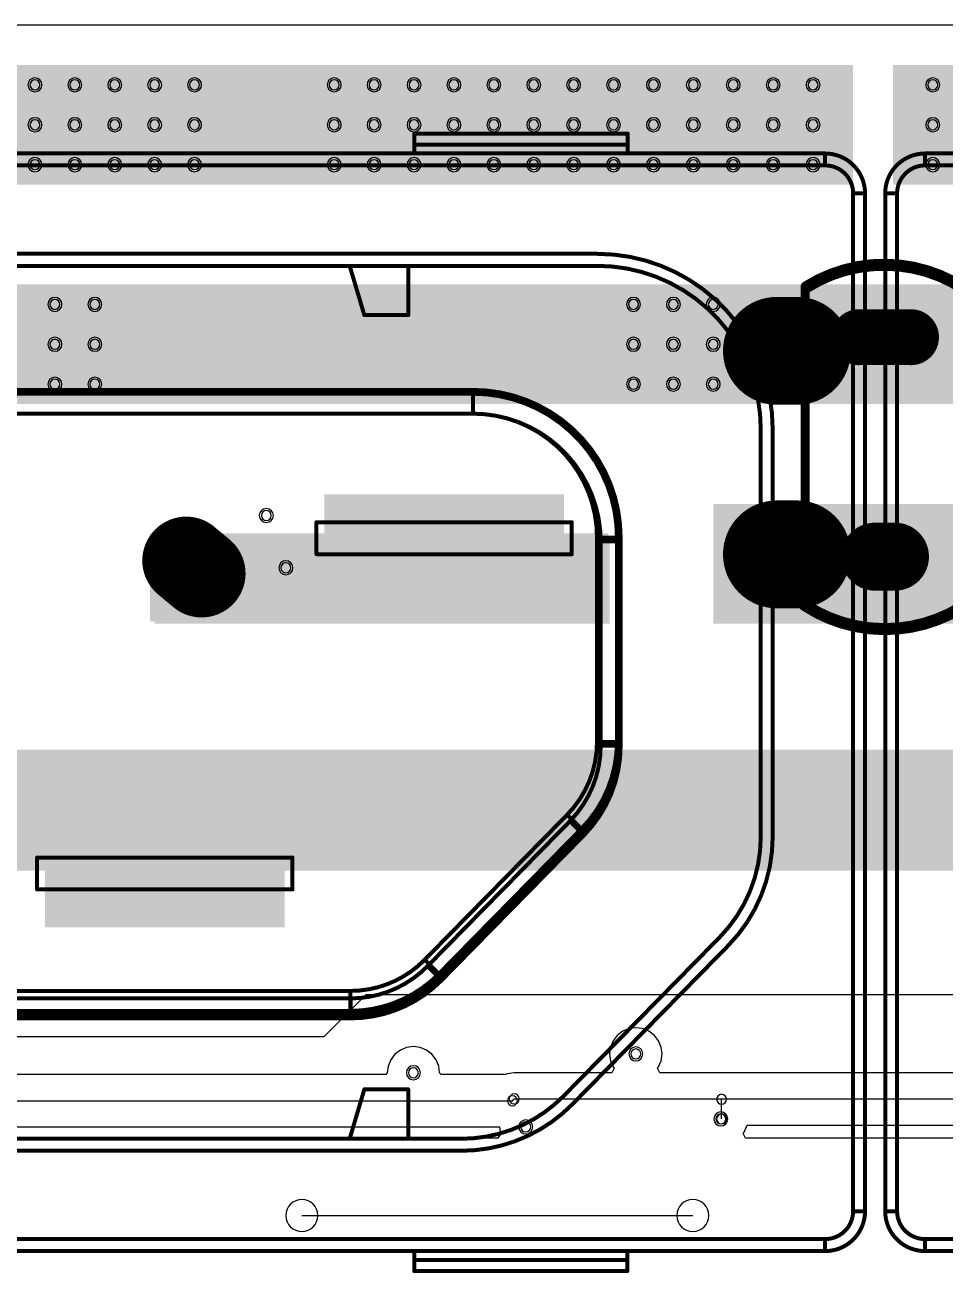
# Model space of a CAD drawing. Header units: inches. Extents: x 32166 to 34772, y 2386 to 4229.
# Drawn here: x 33525 to 33624.6, y 3870.4 to 4005.5 of the extents above; entities that cross this region are included whole.
import ezdxf

# ---------------------------------------------------------------- set-up
doc = ezdxf.new("R2010")
doc.units = ezdxf.units.IN
doc.header["$LTSCALE"] = 0.64311
doc.header["$MEASUREMENT"] = 0
for name, color, linetype in [('KEEPOUTLAYER', 6, 'CONTINUOUS'), ('MULTILAYER', 9, 'CONTINUOUS'), ('TOPLAYER', 1, 'CONTINUOUS'), ('TOPOVERLAY', 2, 'CONTINUOUS'), ('TOPSOLDER', 216, 'CONTINUOUS')]:
    doc.layers.add(name, color=color, linetype=linetype)

msp = doc.modelspace()

# ---------------------------------------------------------------- linework, layer by layer
at = {"layer": 'KEEPOUTLAYER'}
for p, q in [((32893.17, 4005.45), (34340.37, 4005.45)), ((33554.95, 3876.59), (33597.28, 3876.59))]:
    msp.add_line(p, q, dxfattribs=at)
for centre, start, end in [((33554.95, 3876.59), 0, 180), ((33597.28, 3876.59), 0, 180), ((33554.95, 3876.59), 180, 0), ((33597.28, 3876.59), 180, 0)]:
    msp.add_arc(centre, 1.73, start, end, dxfattribs=at)
at = {"layer": 'MULTILAYER'}
for points, const_width in [([(33606.38, 3970.18), (33608.54, 3970.18)], 10.8), ([(33620.89, 3971.66), (33615.27, 3971.66)], 5.18), ([(33606.38, 3948.15), (33608.54, 3948.15)], 10.8), ([(33544.09, 3946.09), (33542.43, 3947.47)], 8.64), ([(33619.16, 3947.9), (33617, 3947.9)], 6.48)]:
    msp.add_lwpolyline(points, dxfattribs=dict(at, const_width=const_width))
for points, const_width in [([(33609.08, 3970.18, 1), (33603.68, 3970.18, 1)], 5.4), ([(33611.24, 3970.18, 1), (33605.84, 3970.18, 1)], 5.4), ([(33615.27, 3972.95, 1), (33615.27, 3970.36, 1)], 2.59), ([(33620.89, 3972.95, 1), (33620.89, 3970.36, 1)], 2.59), ([(33609.08, 3948.15, 1), (33603.68, 3948.15, 1)], 5.4), ([(33611.24, 3948.15, 1), (33605.84, 3948.15, 1)], 5.4), ([(33543.82, 3949.13, 1), (33541.04, 3945.82, 1)], 4.32), ([(33545.48, 3947.74, 1), (33542.7, 3944.43, 1)], 4.32), ([(33617, 3949.52, 1), (33617, 3946.28, 1)], 3.24), ([(33619.16, 3949.52, 1), (33619.16, 3946.28, 1)], 3.24)]:
    msp.add_lwpolyline(points, format="xyb", close=True, dxfattribs=dict(at, const_width=const_width))
for centre, start, end in [((33526.05, 3998.97), 0, 180), ((33526.05, 3998.97), 180, 0), ((33530.37, 3998.97), 0, 180), ((33530.37, 3998.97), 180, 0), ((33534.69, 3998.97), 0, 180), ((33534.69, 3998.97), 180, 0), ((33539.01, 3998.97), 0, 180), ((33539.01, 3998.97), 180, 0), ((33543.33, 3998.97), 0, 180), ((33543.33, 3998.97), 180, 0), ((33558.45, 3998.97), 0, 180), ((33558.45, 3998.97), 180, 0), ((33562.77, 3998.97), 0, 180), ((33562.77, 3998.97), 180, 0), ((33567.09, 3998.97), 0, 180), ((33567.09, 3998.97), 180, 0), ((33571.41, 3998.97), 0, 180), ((33571.41, 3998.97), 180, 0), ((33575.73, 3998.97), 0, 180), ((33575.73, 3998.97), 180, 0), ((33580.05, 3998.97), 0, 180), ((33580.05, 3998.97), 180, 0), ((33584.37, 3998.97), 0, 180), ((33584.37, 3998.97), 180, 0), ((33588.69, 3998.97), 0, 180), ((33588.69, 3998.97), 180, 0), ((33593.01, 3998.97), 0, 180), ((33593.01, 3998.97), 180, 0), ((33597.33, 3998.97), 0, 180), ((33597.33, 3998.97), 180, 0), ((33601.65, 3998.97), 0, 180), ((33601.65, 3998.97), 180, 0), ((33605.97, 3998.97), 0, 180), ((33605.97, 3998.97), 180, 0), ((33610.29, 3998.97), 0, 180), ((33610.29, 3998.97), 180, 0), ((33623.25, 3998.97), 0, 180), ((33623.25, 3998.97), 180, 0), ((33526.05, 3994.65), 0, 180), ((33526.05, 3994.65), 180, 0), ((33530.37, 3994.65), 0, 180), ((33530.37, 3994.65), 180, 0), ((33534.69, 3994.65), 0, 180), ((33534.69, 3994.65), 180, 0), ((33539.01, 3994.65), 0, 180), ((33539.01, 3994.65), 180, 0), ((33543.33, 3994.65), 0, 180), ((33543.33, 3994.65), 180, 0), ((33558.45, 3994.65), 0, 180), ((33558.45, 3994.65), 180, 0), ((33562.77, 3994.65), 0, 180), ((33562.77, 3994.65), 180, 0), ((33567.09, 3994.65), 0, 180), ((33567.09, 3994.65), 180, 0), ((33571.41, 3994.65), 0, 180), ((33571.41, 3994.65), 180, 0), ((33575.73, 3994.65), 0, 180), ((33575.73, 3994.65), 180, 0), ((33580.05, 3994.65), 0, 180), ((33580.05, 3994.65), 180, 0), ((33584.37, 3994.65), 0, 180), ((33584.37, 3994.65), 180, 0), ((33588.69, 3994.65), 0, 180), ((33588.69, 3994.65), 180, 0), ((33593.01, 3994.65), 0, 180), ((33593.01, 3994.65), 180, 0), ((33597.33, 3994.65), 0, 180), ((33597.33, 3994.65), 180, 0), ((33601.65, 3994.65), 0, 180), ((33601.65, 3994.65), 180, 0), ((33605.97, 3994.65), 0, 180), ((33605.97, 3994.65), 180, 0), ((33610.29, 3994.65), 0, 180), ((33610.29, 3994.65), 180, 0), ((33623.25, 3994.65), 0, 180), ((33623.25, 3994.65), 180, 0), ((33526.05, 3990.33), 0, 180), ((33530.37, 3990.33), 0, 180), ((33534.69, 3990.33), 0, 180), ((33539.01, 3990.33), 0, 180), ((33543.33, 3990.33), 0, 180), ((33558.45, 3990.33), 0, 180), ((33562.77, 3990.33), 0, 180), ((33567.09, 3990.33), 0, 180), ((33571.41, 3990.33), 0, 180), ((33575.73, 3990.33), 0, 180), ((33580.05, 3990.33), 0, 180), ((33584.37, 3990.33), 0, 180), ((33588.69, 3990.33), 0, 180), ((33593.01, 3990.33), 0, 180), ((33597.33, 3990.33), 0, 180), ((33601.65, 3990.33), 0, 180), ((33605.97, 3990.33), 0, 180), ((33610.29, 3990.33), 0, 180), ((33623.25, 3990.33), 0, 180), ((33526.05, 3990.33), 180, 0), ((33530.37, 3990.33), 180, 0), ((33534.69, 3990.33), 180, 0), ((33539.01, 3990.33), 180, 0), ((33543.33, 3990.33), 180, 0), ((33558.45, 3990.33), 180, 0), ((33562.77, 3990.33), 180, 0), ((33567.09, 3990.33), 180, 0), ((33571.41, 3990.33), 180, 0), ((33575.73, 3990.33), 180, 0), ((33580.05, 3990.33), 180, 0), ((33584.37, 3990.33), 180, 0), ((33588.69, 3990.33), 180, 0), ((33593.01, 3990.33), 180, 0), ((33597.33, 3990.33), 180, 0), ((33601.65, 3990.33), 180, 0), ((33605.97, 3990.33), 180, 0), ((33610.29, 3990.33), 180, 0), ((33623.25, 3990.33), 180, 0), ((33528.21, 3975.21), 0, 180), ((33532.53, 3975.21), 0, 180), ((33590.85, 3975.21), 0, 180), ((33595.17, 3975.21), 0, 180), ((33599.49, 3975.21), 0, 180), ((33528.21, 3975.21), 180, 0), ((33532.53, 3975.21), 180, 0), ((33590.85, 3975.21), 180, 0), ((33595.17, 3975.21), 180, 0), ((33599.49, 3975.21), 180, 0), ((33528.21, 3970.89), 0, 180), ((33528.21, 3970.89), 180, 0), ((33532.53, 3970.89), 0, 180), ((33532.53, 3970.89), 180, 0), ((33590.85, 3970.89), 0, 180), ((33590.85, 3970.89), 180, 0), ((33595.17, 3970.89), 0, 180), ((33595.17, 3970.89), 180, 0), ((33599.49, 3970.89), 0, 180), ((33599.49, 3970.89), 180, 0), ((33528.21, 3966.57), 0, 180), ((33528.21, 3966.57), 180, 0), ((33532.53, 3966.57), 0, 180), ((33532.53, 3966.57), 180, 0), ((33590.85, 3966.57), 0, 180), ((33590.85, 3966.57), 180, 0), ((33595.17, 3966.57), 0, 180), ((33595.17, 3966.57), 180, 0), ((33599.49, 3966.57), 0, 180), ((33599.49, 3966.57), 180, 0), ((33551.1, 3952.36), 0, 180), ((33551.1, 3952.36), 180, 0), ((33553.22, 3946.7), 0, 180), ((33553.22, 3946.7), 180, 0), ((33591.1, 3894.08), 0, 180), ((33591.1, 3894.08), 180, 0), ((33567.02, 3892.04), 0, 180), ((33567.02, 3892.04), 180, 0), ((33579.19, 3886.18), 0, 180), ((33600.31, 3887.04), 0, 180), ((33600.31, 3887.04), 180, 0), ((33579.19, 3886.18), 180, 0)]:
    msp.add_arc(centre, 0.54, start, end, dxfattribs=at)
for points in [[(33582.88, 3954.22), (33557.82, 3954.22), (33582.88, 3945.58), (33557.82, 3945.58)], [(33527.58, 3908.21), (33552.64, 3908.21), (33527.58, 3919.01), (33552.64, 3919.01)]]:
    msp.add_solid(points, dxfattribs=at)
at = {"layer": 'TOPLAYER'}
for p, q in [((33557.37, 3895.98), (33561.9, 3900.52)), ((33561.9, 3900.52), (33669.3, 3900.52)), ((33521.21, 3895.98), (33557.37, 3895.98)), ((33589.1, 3896.08), (33588.65, 3895.5)), ((33589.69, 3896.53), (33589.1, 3896.08)), ((33590.37, 3896.82), (33589.69, 3896.53)), ((33591.1, 3896.91), (33590.37, 3896.82)), ((33591.84, 3896.82), (33591.1, 3896.91)), ((33592.52, 3896.53), (33591.84, 3896.82)), ((33593.11, 3896.08), (33592.52, 3896.53)), ((33593.56, 3895.5), (33593.11, 3896.08)), ((33566.29, 3894.77), (33565.61, 3894.49)), ((33567.02, 3894.87), (33566.29, 3894.77)), ((33567.76, 3894.77), (33567.02, 3894.87)), ((33568.44, 3894.49), (33567.76, 3894.77)), ((33588.37, 3894.82), (33588.27, 3894.08)), ((33588.65, 3895.5), (33588.37, 3894.82)), ((33593.84, 3894.82), (33593.56, 3895.5)), ((33593.94, 3894.08), (33593.84, 3894.82)), ((33564.57, 3893.45), (33564.29, 3892.77)), ((33565.02, 3894.04), (33564.57, 3893.45)), ((33565.61, 3894.49), (33565.02, 3894.04)), ((33569.02, 3894.04), (33568.44, 3894.49)), ((33569.48, 3893.45), (33569.02, 3894.04)), ((33569.76, 3892.77), (33569.48, 3893.45)), ((33588.27, 3894.08), (33588.37, 3893.35)), ((33588.37, 3893.35), (33588.65, 3892.67)), ((33593.56, 3892.67), (33593.84, 3893.35)), ((33593.84, 3893.35), (33593.94, 3894.08)), ((33564.02, 3891.85), (33436.56, 3891.85)), ((33564.19, 3892.04), (33564.02, 3891.85)), ((33564.29, 3892.77), (33564.19, 3892.04)), ((33569.85, 3892.04), (33569.76, 3892.77)), ((33570.02, 3891.85), (33569.85, 3892.04)), ((33576.97, 3891.85), (33570.02, 3891.85)), ((33577.01, 3891.86), (33576.97, 3891.85)), ((33577.21, 3891.94), (33577.01, 3891.86)), ((33577.94, 3892.04), (33577.21, 3891.94)), ((33588.51, 3892.04), (33577.94, 3892.04)), ((33588.75, 3892.53), (33588.51, 3892.04)), ((33588.65, 3892.67), (33588.75, 3892.53)), ((33593.46, 3892.53), (33593.56, 3892.67)), ((33593.7, 3892.04), (33593.46, 3892.53)), ((33714.57, 3892.04), (33593.7, 3892.04)), ((33577.74, 3889.01), (33577.94, 3889.21)), ((33577.94, 3889.21), (33715.75, 3889.21)), ((33600.39, 3887.04), (33600.39, 3889.17)), ((33435.39, 3889.01), (33577.74, 3889.01)), ((33437.79, 3886.18), (33576.36, 3886.18)), ((33576.47, 3885.42), (33576.16, 3884.97)), ((33576.36, 3886.18), (33576.46, 3885.45)), ((33576.46, 3885.45), (33576.47, 3885.42)), ((33602.72, 3885.46), (33602.85, 3885.62)), ((33602.96, 3884.97), (33602.72, 3885.46)), ((33602.85, 3885.62), (33603.13, 3886.31)), ((33603.13, 3886.31), (33603.14, 3886.38)), ((33603.14, 3886.38), (33715.75, 3886.38)), ((33576.16, 3884.97), (33445.87, 3884.97)), ((33743.98, 3884.97), (33602.96, 3884.97))]:
    msp.add_line(p, q, dxfattribs=at)
for points, const_width in [([(33606.38, 3970.18), (33608.54, 3970.18)], 10.8), ([(33620.89, 3971.66), (33615.27, 3971.66)], 5.18), ([(33606.38, 3948.15), (33608.54, 3948.15)], 10.8), ([(33544.09, 3946.09), (33542.43, 3947.47)], 8.64), ([(33619.16, 3947.9), (33617, 3947.9)], 6.48)]:
    msp.add_lwpolyline(points, dxfattribs=dict(at, const_width=const_width))
for points, const_width in [([(33609.08, 3970.18, 1), (33603.68, 3970.18, 1)], 5.4), ([(33611.24, 3970.18, 1), (33605.84, 3970.18, 1)], 5.4), ([(33615.27, 3972.95, 1), (33615.27, 3970.36, 1)], 2.59), ([(33620.89, 3972.95, 1), (33620.89, 3970.36, 1)], 2.59), ([(33609.08, 3948.15, 1), (33603.68, 3948.15, 1)], 5.4), ([(33611.24, 3948.15, 1), (33605.84, 3948.15, 1)], 5.4), ([(33543.82, 3949.13, 1), (33541.04, 3945.82, 1)], 4.32), ([(33545.48, 3947.74, 1), (33542.7, 3944.43, 1)], 4.32), ([(33617, 3949.52, 1), (33617, 3946.28, 1)], 3.24), ([(33619.16, 3949.52, 1), (33619.16, 3946.28, 1)], 3.24)]:
    msp.add_lwpolyline(points, format="xyb", close=True, dxfattribs=dict(at, const_width=const_width))
for centre, start, end in [((33526.05, 3998.97), 0, 180), ((33526.05, 3998.97), 180, 0), ((33530.37, 3998.97), 0, 180), ((33530.37, 3998.97), 180, 0), ((33534.69, 3998.97), 0, 180), ((33534.69, 3998.97), 180, 0), ((33539.01, 3998.97), 0, 180), ((33539.01, 3998.97), 180, 0), ((33543.33, 3998.97), 0, 180), ((33543.33, 3998.97), 180, 0), ((33558.45, 3998.97), 0, 180), ((33558.45, 3998.97), 180, 0), ((33562.77, 3998.97), 0, 180), ((33562.77, 3998.97), 180, 0), ((33567.09, 3998.97), 0, 180), ((33567.09, 3998.97), 180, 0), ((33571.41, 3998.97), 0, 180), ((33571.41, 3998.97), 180, 0), ((33575.73, 3998.97), 0, 180), ((33575.73, 3998.97), 180, 0), ((33580.05, 3998.97), 0, 180), ((33580.05, 3998.97), 180, 0), ((33584.37, 3998.97), 0, 180), ((33584.37, 3998.97), 180, 0), ((33588.69, 3998.97), 0, 180), ((33588.69, 3998.97), 180, 0), ((33593.01, 3998.97), 0, 180), ((33593.01, 3998.97), 180, 0), ((33597.33, 3998.97), 0, 180), ((33597.33, 3998.97), 180, 0), ((33601.65, 3998.97), 0, 180), ((33601.65, 3998.97), 180, 0), ((33605.97, 3998.97), 0, 180), ((33605.97, 3998.97), 180, 0), ((33610.29, 3998.97), 0, 180), ((33610.29, 3998.97), 180, 0), ((33623.25, 3998.97), 0, 180), ((33623.25, 3998.97), 180, 0), ((33526.05, 3994.65), 0, 180), ((33526.05, 3994.65), 180, 0), ((33530.37, 3994.65), 0, 180), ((33530.37, 3994.65), 180, 0), ((33534.69, 3994.65), 0, 180), ((33534.69, 3994.65), 180, 0), ((33539.01, 3994.65), 0, 180), ((33539.01, 3994.65), 180, 0), ((33543.33, 3994.65), 0, 180), ((33543.33, 3994.65), 180, 0), ((33558.45, 3994.65), 0, 180), ((33558.45, 3994.65), 180, 0), ((33562.77, 3994.65), 0, 180), ((33562.77, 3994.65), 180, 0), ((33567.09, 3994.65), 0, 180), ((33567.09, 3994.65), 180, 0), ((33571.41, 3994.65), 0, 180), ((33571.41, 3994.65), 180, 0), ((33575.73, 3994.65), 0, 180), ((33575.73, 3994.65), 180, 0), ((33580.05, 3994.65), 0, 180), ((33580.05, 3994.65), 180, 0), ((33584.37, 3994.65), 0, 180), ((33584.37, 3994.65), 180, 0), ((33588.69, 3994.65), 0, 180), ((33588.69, 3994.65), 180, 0), ((33593.01, 3994.65), 0, 180), ((33593.01, 3994.65), 180, 0), ((33597.33, 3994.65), 0, 180), ((33597.33, 3994.65), 180, 0), ((33601.65, 3994.65), 0, 180), ((33601.65, 3994.65), 180, 0), ((33605.97, 3994.65), 0, 180), ((33605.97, 3994.65), 180, 0), ((33610.29, 3994.65), 0, 180), ((33610.29, 3994.65), 180, 0), ((33623.25, 3994.65), 0, 180), ((33623.25, 3994.65), 180, 0), ((33526.05, 3990.33), 0, 180), ((33530.37, 3990.33), 0, 180), ((33534.69, 3990.33), 0, 180), ((33539.01, 3990.33), 0, 180), ((33543.33, 3990.33), 0, 180), ((33558.45, 3990.33), 0, 180), ((33562.77, 3990.33), 0, 180), ((33567.09, 3990.33), 0, 180), ((33571.41, 3990.33), 0, 180), ((33575.73, 3990.33), 0, 180), ((33580.05, 3990.33), 0, 180), ((33584.37, 3990.33), 0, 180), ((33588.69, 3990.33), 0, 180), ((33593.01, 3990.33), 0, 180), ((33597.33, 3990.33), 0, 180), ((33601.65, 3990.33), 0, 180), ((33605.97, 3990.33), 0, 180), ((33610.29, 3990.33), 0, 180), ((33623.25, 3990.33), 0, 180), ((33526.05, 3990.33), 180, 0), ((33530.37, 3990.33), 180, 0), ((33534.69, 3990.33), 180, 0), ((33539.01, 3990.33), 180, 0), ((33543.33, 3990.33), 180, 0), ((33558.45, 3990.33), 180, 0), ((33562.77, 3990.33), 180, 0), ((33567.09, 3990.33), 180, 0), ((33571.41, 3990.33), 180, 0), ((33575.73, 3990.33), 180, 0), ((33580.05, 3990.33), 180, 0), ((33584.37, 3990.33), 180, 0), ((33588.69, 3990.33), 180, 0), ((33593.01, 3990.33), 180, 0), ((33597.33, 3990.33), 180, 0), ((33601.65, 3990.33), 180, 0), ((33605.97, 3990.33), 180, 0), ((33610.29, 3990.33), 180, 0), ((33623.25, 3990.33), 180, 0), ((33528.21, 3975.21), 0, 180), ((33532.53, 3975.21), 0, 180), ((33590.85, 3975.21), 0, 180), ((33595.17, 3975.21), 0, 180), ((33599.49, 3975.21), 0, 180), ((33528.21, 3975.21), 180, 0), ((33532.53, 3975.21), 180, 0), ((33590.85, 3975.21), 180, 0), ((33595.17, 3975.21), 180, 0), ((33599.49, 3975.21), 180, 0), ((33528.21, 3970.89), 0, 180), ((33528.21, 3970.89), 180, 0), ((33532.53, 3970.89), 0, 180), ((33532.53, 3970.89), 180, 0), ((33590.85, 3970.89), 0, 180), ((33590.85, 3970.89), 180, 0), ((33595.17, 3970.89), 0, 180), ((33595.17, 3970.89), 180, 0), ((33599.49, 3970.89), 0, 180), ((33599.49, 3970.89), 180, 0), ((33528.21, 3966.57), 0, 180), ((33528.21, 3966.57), 180, 0), ((33532.53, 3966.57), 0, 180), ((33532.53, 3966.57), 180, 0), ((33590.85, 3966.57), 0, 180), ((33590.85, 3966.57), 180, 0), ((33595.17, 3966.57), 0, 180), ((33595.17, 3966.57), 180, 0), ((33599.49, 3966.57), 0, 180), ((33599.49, 3966.57), 180, 0), ((33551.1, 3952.36), 0, 180), ((33551.1, 3952.36), 180, 0), ((33553.22, 3946.7), 0, 180), ((33553.22, 3946.7), 180, 0), ((33591.1, 3894.08), 0, 180), ((33591.1, 3894.08), 180, 0), ((33567.02, 3892.04), 0, 180), ((33567.02, 3892.04), 180, 0), ((33577.74, 3889.01), 0, 180), ((33577.74, 3889.01), 0, 180), ((33577.94, 3889.21), 0, 180), ((33577.94, 3889.21), 0, 180), ((33577.94, 3889.21), 180, 0), ((33577.94, 3889.21), 180, 0), ((33600.39, 3889.17), 0, 180), ((33600.39, 3889.17), 180, 0), ((33577.74, 3889.01), 180, 0), ((33577.74, 3889.01), 180, 0), ((33579.19, 3886.18), 0, 180), ((33600.31, 3887.04), 0, 180), ((33600.31, 3887.04), 180, 0), ((33600.39, 3887.04), 0, 180), ((33600.39, 3887.04), 180, 0), ((33579.19, 3886.18), 180, 0)]:
    msp.add_arc(centre, 0.54, start, end, dxfattribs=at)
for points in [[(33141.57, 3988.17), (33614.61, 3988.17), (33141.57, 4001.13), (33614.61, 4001.13)], [(33618.93, 3988.17), (34058.1, 3988.17), (33618.93, 4001.13), (34058.1, 4001.13)], [(33519.57, 3964.41), (34104.93, 3964.41), (33519.57, 3977.37), (34104.93, 3977.37)], [(33582.88, 3954.22), (33557.82, 3954.22), (33582.88, 3945.58), (33557.82, 3945.58)], [(33599.49, 3940.65), (33677.25, 3940.65), (33599.49, 3953.61), (33677.25, 3953.61)], [(33538.49, 3940.91), (33588.13, 3940.91), (33538.49, 3950.41), (33588.13, 3950.41)], [(33374.42, 3913.91), (33706.84, 3913.91), (33374.42, 3927), (33706.84, 3927)], [(33527.58, 3908.21), (33552.64, 3908.21), (33527.58, 3919.01), (33552.64, 3919.01)]]:
    msp.add_solid(points, dxfattribs=at)
at = {"layer": 'TOPOVERLAY'}
for points, const_width in [([(33567.11, 3991.54), (33567.11, 3993.7)], 0.432), ([(33567.11, 3993.7), (33590.22, 3993.7)], 0.432), ([(33590.22, 3991.54), (33590.22, 3993.7)], 0.432), ([(33567.11, 3992.49), (33590.22, 3992.49)], 0.432), ([(33468.61, 3991.54), (33611.6, 3991.54)], 0.432), ([(33468.61, 3990.25), (33611.6, 3990.25)], 0.432), ([(33611.6, 3990.25), (33611.6, 3991.54)], 0.432), ([(33622.42, 3990.25), (33622.42, 3991.54)], 0.432), ([(33622.42, 3991.54), (33765.41, 3991.54)], 0.432), ([(33622.42, 3990.25), (33765.41, 3990.25)], 0.432), ([(33614.63, 3877.06), (33614.63, 3987.22)], 0.432), ([(33614.63, 3987.22), (33615.92, 3987.22)], 0.432), ([(33615.92, 3877.06), (33615.92, 3987.22)], 0.432), ([(33618.1, 3877.06), (33618.1, 3987.22)], 0.432), ([(33618.1, 3987.22), (33619.39, 3987.22)], 0.432), ([(33619.39, 3877.06), (33619.39, 3987.22)], 0.432), ([(33493.28, 3980.68), (33586.94, 3980.68)], 0.432), ([(33493.28, 3979.38), (33586.94, 3979.38)], 0.432), ([(33560.14, 3979.32), (33561.71, 3974.05)], 0.432), ([(33566.46, 3974.05), (33566.46, 3979.32)], 0.432), ([(33609.44, 3942.65), (33609.44, 3977.1)], 0.994), ([(33561.71, 3974.05), (33566.46, 3974.05)], 0.432), ([(33506.74, 3965.95), (33573.48, 3965.95)], 0.432), ([(33573.48, 3963.38), (33573.48, 3965.95)], 0.432), ([(33506.74, 3965.54), (33573.48, 3965.54)], 0.432), ([(33506.74, 3965.54), (33573.48, 3965.54)], 0.432), ([(33573.48, 3963.38), (33573.48, 3965.54)], 0.432), ([(33506.74, 3963.38), (33573.48, 3963.38)], 0.432), ([(33506.74, 3963.38), (33573.48, 3963.38)], 0.432), ([(33604.63, 3917.59), (33604.63, 3961.69)], 0.432), ([(33605.92, 3917.59), (33605.92, 3961.69)], 0.432), ([(33556.52, 3948.17), (33556.52, 3951.63)], 0.432), ([(33556.52, 3951.63), (33584.17, 3951.63)], 0.432), ([(33584.17, 3948.17), (33584.17, 3951.63)], 0.432), ([(33586.9, 3927.86), (33586.9, 3949.96)], 0.432), ([(33586.9, 3949.96), (33589.46, 3949.96)], 0.432), ([(33589.06, 3927.86), (33589.06, 3949.96)], 0.432), ([(33589.46, 3927.86), (33589.46, 3949.96)], 0.432), ([(33587.3, 3927.44), (33587.3, 3949.55)], 0.432), ([(33587.3, 3949.55), (33589.46, 3949.55)], 0.432), ([(33589.46, 3927.44), (33589.46, 3949.55)], 0.432), ([(33556.52, 3948.17), (33584.17, 3948.17)], 0.432), ([(33586.9, 3927.86), (33589.46, 3927.86)], 0.432), ([(33587.3, 3927.44), (33589.46, 3927.44)], 0.432), ([(33568.24, 3904.27), (33583.67, 3919.97)], 0.432), ([(33568.55, 3903.58), (33583.96, 3919.26)], 0.432), ([(33583.67, 3919.97), (33585.5, 3918.17)], 0.432), ([(33583.96, 3919.26), (33585.5, 3917.75)], 0.432), ([(33569.78, 3902.76), (33585.21, 3918.46)], 0.432), ([(33570.07, 3902.47), (33585.5, 3918.17)], 0.432), ([(33570.09, 3902.06), (33585.5, 3917.75)], 0.432), ([(33526.28, 3911.88), (33526.28, 3915.34)], 0.432), ([(33526.28, 3915.34), (33553.93, 3915.34)], 0.432), ([(33553.93, 3911.88), (33553.93, 3915.34)], 0.432), ([(33526.28, 3911.88), (33553.93, 3911.88)], 0.432), ([(33583.31, 3889.55), (33600.17, 3906.7)], 0.432), ([(33584.24, 3888.64), (33601.1, 3905.8)], 0.432), ([(33568.24, 3904.27), (33570.07, 3902.47)], 0.432), ([(33568.55, 3903.58), (33570.09, 3902.06)], 0.432), ([(33519.99, 3900.09), (33560.23, 3900.09)], 0.432), ([(33520, 3900.9), (33560.21, 3900.9)], 0.432), ([(33560.21, 3898.34), (33560.21, 3900.9)], 0.432), ([(33560.23, 3897.93), (33560.23, 3900.09)], 0.432), ([(33520, 3898.74), (33560.21, 3898.74)], 0.432), ([(33519.99, 3897.93), (33560.23, 3897.93)], 0.432), ([(33520, 3898.34), (33560.21, 3898.34)], 0.432), ([(33560.14, 3884.96), (33561.71, 3890.24)], 0.432), ([(33561.71, 3890.24), (33566.46, 3890.24)], 0.432), ([(33566.46, 3884.96), (33566.46, 3890.24)], 0.432), ([(33507.98, 3884.9), (33572.23, 3884.9)], 0.432), ([(33507.98, 3883.6), (33572.23, 3883.6)], 0.432), ([(33614.63, 3877.06), (33615.92, 3877.06)], 0.432), ([(33618.1, 3877.06), (33619.39, 3877.06)], 0.432), ([(33468.61, 3874.04), (33611.6, 3874.04)], 0.432), ([(33468.61, 3872.74), (33611.6, 3872.74)], 0.432), ([(33567.11, 3870.58), (33567.11, 3872.74)], 0.432), ([(33590.19, 3871.79), (33590.19, 3872.74)], 0.432), ([(33611.6, 3872.74), (33611.6, 3874.04)], 0.432), ([(33622.42, 3874.04), (33765.41, 3874.04)], 0.432), ([(33622.42, 3872.74), (33622.42, 3874.04)], 0.432), ([(33622.42, 3872.74), (33765.41, 3872.74)], 0.432), ([(33567.11, 3871.79), (33590.19, 3871.79)], 0.432), ([(33590.19, 3870.58), (33590.19, 3871.79)], 0.432), ([(33567.11, 3870.58), (33590.19, 3870.58)], 0.432)]:
    msp.add_lwpolyline(points, dxfattribs=dict(at, const_width=const_width))
for points, const_width in [([(33567, 3993.7, 1), (33567.22, 3993.7, 1)], 0.216), ([(33567, 3993.7, 1), (33567.22, 3993.7, 1)], 0.216), ([(33590.11, 3993.7, 1), (33590.33, 3993.7, 1)], 0.216), ([(33590.11, 3993.7, 1), (33590.33, 3993.7, 1)], 0.216), ([(33567, 3992.49, 1), (33567.22, 3992.49, 1)], 0.216), ([(33590.11, 3992.49, 1), (33590.33, 3992.49, 1)], 0.216), ([(33567, 3991.54, 1), (33567.22, 3991.54, 1)], 0.216), ([(33590.11, 3991.54, 1), (33590.33, 3991.54, 1)], 0.216), ([(33611.5, 3991.54, 1), (33611.71, 3991.54, 1)], 0.216), ([(33611.5, 3991.54, 1), (33611.71, 3991.54, 1)], 0.216), ([(33611.5, 3991.54, 1), (33611.71, 3991.54, 1)], 0.216), ([(33611.5, 3990.25, 1), (33611.71, 3990.25, 1)], 0.216), ([(33611.5, 3990.25, 1), (33611.71, 3990.25, 1)], 0.216), ([(33611.5, 3990.25, 1), (33611.71, 3990.25, 1)], 0.216), ([(33622.31, 3991.54, 1), (33622.53, 3991.54, 1)], 0.216), ([(33622.31, 3991.54, 1), (33622.53, 3991.54, 1)], 0.216), ([(33622.31, 3991.54, 1), (33622.53, 3991.54, 1)], 0.216), ([(33622.31, 3990.25, 1), (33622.53, 3990.25, 1)], 0.216), ([(33622.31, 3990.25, 1), (33622.53, 3990.25, 1)], 0.216), ([(33622.31, 3990.25, 1), (33622.53, 3990.25, 1)], 0.216), ([(33614.52, 3987.22, 1), (33614.74, 3987.22, 1)], 0.216), ([(33614.52, 3987.22, 1), (33614.74, 3987.22, 1)], 0.216), ([(33614.52, 3987.22, 1), (33614.74, 3987.22, 1)], 0.216), ([(33615.82, 3987.22, 1), (33616.03, 3987.22, 1)], 0.216), ([(33615.82, 3987.22, 1), (33616.03, 3987.22, 1)], 0.216), ([(33615.82, 3987.22, 1), (33616.03, 3987.22, 1)], 0.216), ([(33617.99, 3987.22, 1), (33618.21, 3987.22, 1)], 0.216), ([(33617.99, 3987.22, 1), (33618.21, 3987.22, 1)], 0.216), ([(33617.99, 3987.22, 1), (33618.21, 3987.22, 1)], 0.216), ([(33619.29, 3987.22, 1), (33619.5, 3987.22, 1)], 0.216), ([(33619.29, 3987.22, 1), (33619.5, 3987.22, 1)], 0.216), ([(33619.29, 3987.22, 1), (33619.5, 3987.22, 1)], 0.216), ([(33586.83, 3980.68, 1), (33587.04, 3980.68, 1)], 0.216), ([(33586.83, 3980.68, 1), (33587.04, 3980.68, 1)], 0.216), ([(33560.04, 3979.32, 1), (33560.25, 3979.32, 1)], 0.216), ([(33566.35, 3979.32, 1), (33566.57, 3979.32, 1)], 0.216), ([(33586.83, 3979.38, 1), (33587.04, 3979.38, 1)], 0.216), ([(33586.83, 3979.38, 1), (33587.04, 3979.38, 1)], 0.216), ([(33609.44, 3977.35, 1), (33609.44, 3976.85, 1)], 0.497), ([(33609.6, 3977.42, 1), (33609.6, 3976.77, 1)], 0.648), ([(33561.6, 3974.05, 1), (33561.82, 3974.05, 1)], 0.216), ([(33561.6, 3974.05, 1), (33561.82, 3974.05, 1)], 0.216), ([(33566.35, 3974.05, 1), (33566.57, 3974.05, 1)], 0.216), ([(33566.35, 3974.05, 1), (33566.57, 3974.05, 1)], 0.216), ([(33573.37, 3965.95, 1), (33573.59, 3965.95, 1)], 0.216), ([(33573.37, 3965.95, 1), (33573.59, 3965.95, 1)], 0.216), ([(33573.37, 3965.95, 1), (33573.59, 3965.95, 1)], 0.216), ([(33573.37, 3965.54, 1), (33573.59, 3965.54, 1)], 0.216), ([(33573.37, 3965.54, 1), (33573.59, 3965.54, 1)], 0.216), ([(33573.37, 3965.54, 1), (33573.59, 3965.54, 1)], 0.216), ([(33573.37, 3965.54, 1), (33573.59, 3965.54, 1)], 0.216), ([(33573.37, 3965.54, 1), (33573.59, 3965.54, 1)], 0.216), ([(33573.37, 3963.38, 1), (33573.59, 3963.38, 1)], 0.216), ([(33573.37, 3963.38, 1), (33573.59, 3963.38, 1)], 0.216), ([(33573.37, 3963.38, 1), (33573.59, 3963.38, 1)], 0.216), ([(33573.37, 3963.38, 1), (33573.59, 3963.38, 1)], 0.216), ([(33573.37, 3963.38, 1), (33573.59, 3963.38, 1)], 0.216), ([(33573.37, 3963.38, 1), (33573.59, 3963.38, 1)], 0.216), ([(33604.52, 3961.69, 1), (33604.74, 3961.69, 1)], 0.216), ([(33604.52, 3961.69, 1), (33604.74, 3961.69, 1)], 0.216), ([(33605.82, 3961.69, 1), (33606.03, 3961.69, 1)], 0.216), ([(33605.82, 3961.69, 1), (33606.03, 3961.69, 1)], 0.216), ([(33556.42, 3951.63, 1), (33556.63, 3951.63, 1)], 0.216), ([(33556.42, 3951.63, 1), (33556.63, 3951.63, 1)], 0.216), ([(33584.06, 3951.63, 1), (33584.28, 3951.63, 1)], 0.216), ([(33584.06, 3951.63, 1), (33584.28, 3951.63, 1)], 0.216), ([(33586.79, 3949.96, 1), (33587, 3949.96, 1)], 0.216), ([(33586.79, 3949.96, 1), (33587, 3949.96, 1)], 0.216), ([(33586.79, 3949.96, 1), (33587, 3949.96, 1)], 0.216), ([(33588.95, 3949.96, 1), (33589.16, 3949.96, 1)], 0.216), ([(33588.95, 3949.96, 1), (33589.16, 3949.96, 1)], 0.216), ([(33589.36, 3949.96, 1), (33589.57, 3949.96, 1)], 0.216), ([(33589.36, 3949.96, 1), (33589.57, 3949.96, 1)], 0.216), ([(33589.36, 3949.96, 1), (33589.57, 3949.96, 1)], 0.216), ([(33587.2, 3949.55, 1), (33587.41, 3949.55, 1)], 0.216), ([(33587.2, 3949.55, 1), (33587.41, 3949.55, 1)], 0.216), ([(33587.2, 3949.55, 1), (33587.41, 3949.55, 1)], 0.216), ([(33589.36, 3949.55, 1), (33589.57, 3949.55, 1)], 0.216), ([(33589.36, 3949.55, 1), (33589.57, 3949.55, 1)], 0.216), ([(33589.36, 3949.55, 1), (33589.57, 3949.55, 1)], 0.216), ([(33556.42, 3948.17, 1), (33556.63, 3948.17, 1)], 0.216), ([(33556.42, 3948.17, 1), (33556.63, 3948.17, 1)], 0.216), ([(33584.06, 3948.17, 1), (33584.28, 3948.17, 1)], 0.216), ([(33584.06, 3948.17, 1), (33584.28, 3948.17, 1)], 0.216), ([(33609.41, 3942.97, 1), (33609.41, 3942.32, 1)], 0.648), ([(33609.44, 3942.9, 1), (33609.44, 3942.4, 1)], 0.497), ([(33586.79, 3927.86, 1), (33587, 3927.86, 1)], 0.216), ([(33586.79, 3927.86, 1), (33587, 3927.86, 1)], 0.216), ([(33586.79, 3927.86, 1), (33587, 3927.86, 1)], 0.216), ([(33587.2, 3927.44, 1), (33587.41, 3927.44, 1)], 0.216), ([(33587.2, 3927.44, 1), (33587.41, 3927.44, 1)], 0.216), ([(33587.2, 3927.44, 1), (33587.41, 3927.44, 1)], 0.216), ([(33588.95, 3927.86, 1), (33589.16, 3927.86, 1)], 0.216), ([(33588.95, 3927.86, 1), (33589.16, 3927.86, 1)], 0.216), ([(33589.36, 3927.86, 1), (33589.57, 3927.86, 1)], 0.216), ([(33589.36, 3927.86, 1), (33589.57, 3927.86, 1)], 0.216), ([(33589.36, 3927.86, 1), (33589.57, 3927.86, 1)], 0.216), ([(33589.36, 3927.44, 1), (33589.57, 3927.44, 1)], 0.216), ([(33589.36, 3927.44, 1), (33589.57, 3927.44, 1)], 0.216), ([(33589.36, 3927.44, 1), (33589.57, 3927.44, 1)], 0.216), ([(33583.56, 3919.97, 1), (33583.78, 3919.97, 1)], 0.216), ([(33583.56, 3919.97, 1), (33583.78, 3919.97, 1)], 0.216), ([(33583.56, 3919.97, 1), (33583.78, 3919.97, 1)], 0.216), ([(33583.85, 3919.26, 1), (33584.07, 3919.26, 1)], 0.216), ([(33583.85, 3919.26, 1), (33584.07, 3919.26, 1)], 0.216), ([(33583.85, 3919.26, 1), (33584.07, 3919.26, 1)], 0.216), ([(33585.1, 3918.46, 1), (33585.32, 3918.46, 1)], 0.216), ([(33585.1, 3918.46, 1), (33585.32, 3918.46, 1)], 0.216), ([(33585.39, 3918.17, 1), (33585.61, 3918.17, 1)], 0.216), ([(33585.39, 3918.17, 1), (33585.61, 3918.17, 1)], 0.216), ([(33585.39, 3918.17, 1), (33585.61, 3918.17, 1)], 0.216), ([(33585.39, 3917.75, 1), (33585.61, 3917.75, 1)], 0.216), ([(33585.39, 3917.75, 1), (33585.61, 3917.75, 1)], 0.216), ([(33585.39, 3917.75, 1), (33585.61, 3917.75, 1)], 0.216), ([(33604.52, 3917.59, 1), (33604.74, 3917.59, 1)], 0.216), ([(33604.52, 3917.59, 1), (33604.74, 3917.59, 1)], 0.216), ([(33605.82, 3917.59, 1), (33606.03, 3917.59, 1)], 0.216), ([(33605.82, 3917.59, 1), (33606.03, 3917.59, 1)], 0.216), ([(33526.18, 3915.34, 1), (33526.39, 3915.34, 1)], 0.216), ([(33526.18, 3915.34, 1), (33526.39, 3915.34, 1)], 0.216), ([(33553.82, 3915.34, 1), (33554.04, 3915.34, 1)], 0.216), ([(33553.82, 3915.34, 1), (33554.04, 3915.34, 1)], 0.216), ([(33526.18, 3911.88, 1), (33526.39, 3911.88, 1)], 0.216), ([(33526.18, 3911.88, 1), (33526.39, 3911.88, 1)], 0.216), ([(33553.82, 3911.88, 1), (33554.04, 3911.88, 1)], 0.216), ([(33553.82, 3911.88, 1), (33554.04, 3911.88, 1)], 0.216), ([(33600.07, 3906.7, 1), (33600.28, 3906.7, 1)], 0.216), ([(33600.07, 3906.7, 1), (33600.28, 3906.7, 1)], 0.216), ([(33600.99, 3905.8, 1), (33601.21, 3905.8, 1)], 0.216), ([(33600.99, 3905.8, 1), (33601.21, 3905.8, 1)], 0.216), ([(33568.13, 3904.27, 1), (33568.35, 3904.27, 1)], 0.216), ([(33568.13, 3904.27, 1), (33568.35, 3904.27, 1)], 0.216), ([(33568.13, 3904.27, 1), (33568.35, 3904.27, 1)], 0.216), ([(33568.44, 3903.58, 1), (33568.66, 3903.58, 1)], 0.216), ([(33568.44, 3903.58, 1), (33568.66, 3903.58, 1)], 0.216), ([(33568.44, 3903.58, 1), (33568.66, 3903.58, 1)], 0.216), ([(33569.67, 3902.76, 1), (33569.89, 3902.76, 1)], 0.216), ([(33569.67, 3902.76, 1), (33569.89, 3902.76, 1)], 0.216), ([(33569.96, 3902.47, 1), (33570.18, 3902.47, 1)], 0.216), ([(33569.96, 3902.47, 1), (33570.18, 3902.47, 1)], 0.216), ([(33569.96, 3902.47, 1), (33570.18, 3902.47, 1)], 0.216), ([(33569.98, 3902.06, 1), (33570.2, 3902.06, 1)], 0.216), ([(33569.98, 3902.06, 1), (33570.2, 3902.06, 1)], 0.216), ([(33569.98, 3902.06, 1), (33570.2, 3902.06, 1)], 0.216), ([(33560.1, 3900.9, 1), (33560.32, 3900.9, 1)], 0.216), ([(33560.1, 3900.9, 1), (33560.32, 3900.9, 1)], 0.216), ([(33560.1, 3900.9, 1), (33560.32, 3900.9, 1)], 0.216), ([(33560.12, 3900.09, 1), (33560.34, 3900.09, 1)], 0.216), ([(33560.12, 3900.09, 1), (33560.34, 3900.09, 1)], 0.216), ([(33560.12, 3900.09, 1), (33560.34, 3900.09, 1)], 0.216), ([(33560.1, 3898.74, 1), (33560.32, 3898.74, 1)], 0.216), ([(33560.1, 3898.74, 1), (33560.32, 3898.74, 1)], 0.216), ([(33560.1, 3898.34, 1), (33560.32, 3898.34, 1)], 0.216), ([(33560.1, 3898.34, 1), (33560.32, 3898.34, 1)], 0.216), ([(33560.1, 3898.34, 1), (33560.32, 3898.34, 1)], 0.216), ([(33560.12, 3897.93, 1), (33560.34, 3897.93, 1)], 0.216), ([(33560.12, 3897.93, 1), (33560.34, 3897.93, 1)], 0.216), ([(33560.12, 3897.93, 1), (33560.34, 3897.93, 1)], 0.216), ([(33561.6, 3890.24, 1), (33561.82, 3890.24, 1)], 0.216), ([(33561.6, 3890.24, 1), (33561.82, 3890.24, 1)], 0.216), ([(33566.35, 3890.24, 1), (33566.57, 3890.24, 1)], 0.216), ([(33566.35, 3890.24, 1), (33566.57, 3890.24, 1)], 0.216), ([(33583.2, 3889.55, 1), (33583.42, 3889.55, 1)], 0.216), ([(33583.2, 3889.55, 1), (33583.42, 3889.55, 1)], 0.216), ([(33584.13, 3888.64, 1), (33584.34, 3888.64, 1)], 0.216), ([(33584.13, 3888.64, 1), (33584.34, 3888.64, 1)], 0.216), ([(33560.04, 3884.96, 1), (33560.25, 3884.96, 1)], 0.216), ([(33566.35, 3884.96, 1), (33566.57, 3884.96, 1)], 0.216), ([(33572.13, 3884.9, 1), (33572.34, 3884.9, 1)], 0.216), ([(33572.13, 3884.9, 1), (33572.34, 3884.9, 1)], 0.216), ([(33572.13, 3883.6, 1), (33572.34, 3883.6, 1)], 0.216), ([(33572.13, 3883.6, 1), (33572.34, 3883.6, 1)], 0.216), ([(33614.52, 3877.06, 1), (33614.74, 3877.06, 1)], 0.216), ([(33614.52, 3877.06, 1), (33614.74, 3877.06, 1)], 0.216), ([(33614.52, 3877.06, 1), (33614.74, 3877.06, 1)], 0.216), ([(33615.82, 3877.06, 1), (33616.03, 3877.06, 1)], 0.216), ([(33615.82, 3877.06, 1), (33616.03, 3877.06, 1)], 0.216), ([(33615.82, 3877.06, 1), (33616.03, 3877.06, 1)], 0.216), ([(33617.99, 3877.06, 1), (33618.21, 3877.06, 1)], 0.216), ([(33617.99, 3877.06, 1), (33618.21, 3877.06, 1)], 0.216), ([(33617.99, 3877.06, 1), (33618.21, 3877.06, 1)], 0.216), ([(33619.29, 3877.06, 1), (33619.5, 3877.06, 1)], 0.216), ([(33619.29, 3877.06, 1), (33619.5, 3877.06, 1)], 0.216), ([(33619.29, 3877.06, 1), (33619.5, 3877.06, 1)], 0.216), ([(33567, 3872.74, 1), (33567.22, 3872.74, 1)], 0.216), ([(33590.09, 3872.74, 1), (33590.3, 3872.74, 1)], 0.216), ([(33611.5, 3874.04, 1), (33611.71, 3874.04, 1)], 0.216), ([(33611.5, 3874.04, 1), (33611.71, 3874.04, 1)], 0.216), ([(33611.5, 3874.04, 1), (33611.71, 3874.04, 1)], 0.216), ([(33611.5, 3872.74, 1), (33611.71, 3872.74, 1)], 0.216), ([(33611.5, 3872.74, 1), (33611.71, 3872.74, 1)], 0.216), ([(33611.5, 3872.74, 1), (33611.71, 3872.74, 1)], 0.216), ([(33622.31, 3874.04, 1), (33622.53, 3874.04, 1)], 0.216), ([(33622.31, 3874.04, 1), (33622.53, 3874.04, 1)], 0.216), ([(33622.31, 3874.04, 1), (33622.53, 3874.04, 1)], 0.216), ([(33622.31, 3872.74, 1), (33622.53, 3872.74, 1)], 0.216), ([(33622.31, 3872.74, 1), (33622.53, 3872.74, 1)], 0.216), ([(33622.31, 3872.74, 1), (33622.53, 3872.74, 1)], 0.216), ([(33567, 3871.79, 1), (33567.22, 3871.79, 1)], 0.216), ([(33590.08, 3871.79, 1), (33590.3, 3871.79, 1)], 0.216), ([(33590.09, 3871.79, 1), (33590.3, 3871.79, 1)], 0.216), ([(33590.09, 3871.79, 1), (33590.3, 3871.79, 1)], 0.216), ([(33567, 3870.58, 1), (33567.22, 3870.58, 1)], 0.216), ([(33567, 3870.58, 1), (33567.22, 3870.58, 1)], 0.216), ([(33590.08, 3870.58, 1), (33590.3, 3870.58, 1)], 0.216), ([(33590.08, 3870.58, 1), (33590.3, 3870.58, 1)], 0.216)]:
    msp.add_lwpolyline(points, format="xyb", close=True, dxfattribs=dict(at, const_width=const_width))
for points, const_width in [([(33611.6, 3991.54, -0.414214), (33615.92, 3987.22)], 0.432), ([(33611.6, 3990.25, -0.414214), (33614.63, 3987.22)], 0.432), ([(33618.1, 3987.22, -0.414214), (33622.42, 3991.54)], 0.432), ([(33619.39, 3987.22, -0.414214), (33622.42, 3990.25)], 0.432), ([(33586.94, 3980.68, -0.414214), (33605.92, 3961.69)], 0.432), ([(33609.6, 3977.1, -0.29277), (33626.64, 3976.91)], 1.3), ([(33586.94, 3979.38, -0.414214), (33604.63, 3961.69)], 0.432), ([(33573.48, 3965.95, -0.414214), (33589.46, 3949.96)], 0.432), ([(33573.48, 3965.54, -0.414214), (33589.06, 3949.96)], 0.432), ([(33573.48, 3965.54, -0.414214), (33589.46, 3949.55)], 0.432), ([(33573.48, 3963.38, -0.414214), (33586.9, 3949.96)], 0.432), ([(33573.48, 3963.38, -0.414214), (33587.3, 3949.55)], 0.432), ([(33626.45, 3942.46, -0.29277), (33609.41, 3942.65)], 1.3), ([(33586.9, 3927.86, -0.196645), (33583.67, 3919.97)], 0.432), ([(33587.3, 3927.44, -0.196645), (33583.96, 3919.26)], 0.432), ([(33589.06, 3927.86, -0.196645), (33585.21, 3918.46)], 0.432), ([(33589.46, 3927.86, -0.196645), (33585.5, 3918.17)], 0.432), ([(33589.46, 3927.44, -0.196645), (33585.5, 3917.75)], 0.432), ([(33604.63, 3917.59, -0.196645), (33600.17, 3906.7)], 0.432), ([(33605.92, 3917.59, -0.196645), (33601.1, 3905.8)], 0.432), ([(33568.24, 3904.27, -0.201181), (33560.21, 3900.9)], 0.432), ([(33569.78, 3902.76, -0.201181), (33560.21, 3898.74)], 0.432), ([(33570.07, 3902.47, -0.201181), (33560.21, 3898.34)], 0.432), ([(33568.55, 3903.58, -0.201181), (33560.23, 3900.09)], 0.432), ([(33570.09, 3902.06, -0.201181), (33560.23, 3897.93)], 0.432), ([(33583.31, 3889.55, -0.201181), (33572.23, 3884.9)], 0.432), ([(33584.24, 3888.64, -0.201181), (33572.23, 3883.6)], 0.432), ([(33614.63, 3877.06, -0.414214), (33611.6, 3874.04)], 0.432), ([(33615.92, 3877.06, -0.414214), (33611.6, 3872.74)], 0.432), ([(33622.42, 3872.74, -0.414214), (33618.1, 3877.06)], 0.432), ([(33622.42, 3874.04, -0.414214), (33619.39, 3877.06)], 0.432)]:
    msp.add_lwpolyline(points, format="xyb", dxfattribs=dict(at, const_width=const_width))
at = {"layer": 'TOPSOLDER'}
for points, const_width in [([(33606.38, 3970.18), (33608.54, 3970.18)], 11.68), ([(33620.89, 3971.66), (33615.27, 3971.66)], 6.06), ([(33606.38, 3948.15), (33608.54, 3948.15)], 11.68), ([(33544.09, 3946.09), (33542.43, 3947.47)], 9.52), ([(33619.16, 3947.9), (33617, 3947.9)], 7.36)]:
    msp.add_lwpolyline(points, dxfattribs=dict(at, const_width=const_width))
for points, const_width in [([(33609.3, 3970.18, 1), (33603.46, 3970.18, 1)], 5.84), ([(33611.46, 3970.18, 1), (33605.62, 3970.18, 1)], 5.84), ([(33615.27, 3973.17, 1), (33615.27, 3970.14, 1)], 3.03), ([(33620.89, 3973.17, 1), (33620.89, 3970.14, 1)], 3.03), ([(33609.3, 3948.15, 1), (33603.46, 3948.15, 1)], 5.84), ([(33611.46, 3948.15, 1), (33605.62, 3948.15, 1)], 5.84), ([(33543.96, 3949.3, 1), (33540.9, 3945.65, 1)], 4.76), ([(33617, 3949.74, 1), (33617, 3946.06, 1)], 3.68), ([(33619.16, 3949.74, 1), (33619.16, 3946.06, 1)], 3.68), ([(33545.62, 3947.91, 1), (33542.56, 3944.26, 1)], 4.76)]:
    msp.add_lwpolyline(points, format="xyb", close=True, dxfattribs=dict(at, const_width=const_width))
for centre, start, end in [((33526.05, 3998.97), 0, 180), ((33526.05, 3998.97), 180, 0), ((33530.37, 3998.97), 0, 180), ((33530.37, 3998.97), 180, 0), ((33534.69, 3998.97), 0, 180), ((33534.69, 3998.97), 180, 0), ((33539.01, 3998.97), 0, 180), ((33539.01, 3998.97), 180, 0), ((33543.33, 3998.97), 0, 180), ((33543.33, 3998.97), 180, 0), ((33558.45, 3998.97), 0, 180), ((33558.45, 3998.97), 180, 0), ((33562.77, 3998.97), 0, 180), ((33562.77, 3998.97), 180, 0), ((33567.09, 3998.97), 0, 180), ((33567.09, 3998.97), 180, 0), ((33571.41, 3998.97), 0, 180), ((33571.41, 3998.97), 180, 0), ((33575.73, 3998.97), 0, 180), ((33575.73, 3998.97), 180, 0), ((33580.05, 3998.97), 0, 180), ((33580.05, 3998.97), 180, 0), ((33584.37, 3998.97), 0, 180), ((33584.37, 3998.97), 180, 0), ((33588.69, 3998.97), 0, 180), ((33588.69, 3998.97), 180, 0), ((33593.01, 3998.97), 0, 180), ((33593.01, 3998.97), 180, 0), ((33597.33, 3998.97), 0, 180), ((33597.33, 3998.97), 180, 0), ((33601.65, 3998.97), 0, 180), ((33601.65, 3998.97), 180, 0), ((33605.97, 3998.97), 0, 180), ((33605.97, 3998.97), 180, 0), ((33610.29, 3998.97), 0, 180), ((33610.29, 3998.97), 180, 0), ((33623.25, 3998.97), 0, 180), ((33623.25, 3998.97), 180, 0), ((33526.05, 3994.65), 0, 180), ((33526.05, 3994.65), 180, 0), ((33530.37, 3994.65), 0, 180), ((33530.37, 3994.65), 180, 0), ((33534.69, 3994.65), 0, 180), ((33534.69, 3994.65), 180, 0), ((33539.01, 3994.65), 0, 180), ((33539.01, 3994.65), 180, 0), ((33543.33, 3994.65), 0, 180), ((33543.33, 3994.65), 180, 0), ((33558.45, 3994.65), 0, 180), ((33558.45, 3994.65), 180, 0), ((33562.77, 3994.65), 0, 180), ((33562.77, 3994.65), 180, 0), ((33567.09, 3994.65), 0, 180), ((33567.09, 3994.65), 180, 0), ((33571.41, 3994.65), 0, 180), ((33571.41, 3994.65), 180, 0), ((33575.73, 3994.65), 0, 180), ((33575.73, 3994.65), 180, 0), ((33580.05, 3994.65), 0, 180), ((33580.05, 3994.65), 180, 0), ((33584.37, 3994.65), 0, 180), ((33584.37, 3994.65), 180, 0), ((33588.69, 3994.65), 0, 180), ((33588.69, 3994.65), 180, 0), ((33593.01, 3994.65), 0, 180), ((33593.01, 3994.65), 180, 0), ((33597.33, 3994.65), 0, 180), ((33597.33, 3994.65), 180, 0), ((33601.65, 3994.65), 0, 180), ((33601.65, 3994.65), 180, 0), ((33605.97, 3994.65), 0, 180), ((33605.97, 3994.65), 180, 0), ((33610.29, 3994.65), 0, 180), ((33610.29, 3994.65), 180, 0), ((33623.25, 3994.65), 0, 180), ((33623.25, 3994.65), 180, 0), ((33526.05, 3990.33), 0, 180), ((33530.37, 3990.33), 0, 180), ((33534.69, 3990.33), 0, 180), ((33539.01, 3990.33), 0, 180), ((33543.33, 3990.33), 0, 180), ((33558.45, 3990.33), 0, 180), ((33562.77, 3990.33), 0, 180), ((33567.09, 3990.33), 0, 180), ((33571.41, 3990.33), 0, 180), ((33575.73, 3990.33), 0, 180), ((33580.05, 3990.33), 0, 180), ((33584.37, 3990.33), 0, 180), ((33588.69, 3990.33), 0, 180), ((33593.01, 3990.33), 0, 180), ((33597.33, 3990.33), 0, 180), ((33601.65, 3990.33), 0, 180), ((33605.97, 3990.33), 0, 180), ((33610.29, 3990.33), 0, 180), ((33623.25, 3990.33), 0, 180), ((33526.05, 3990.33), 180, 0), ((33530.37, 3990.33), 180, 0), ((33534.69, 3990.33), 180, 0), ((33539.01, 3990.33), 180, 0), ((33543.33, 3990.33), 180, 0), ((33558.45, 3990.33), 180, 0), ((33562.77, 3990.33), 180, 0), ((33567.09, 3990.33), 180, 0), ((33571.41, 3990.33), 180, 0), ((33575.73, 3990.33), 180, 0), ((33580.05, 3990.33), 180, 0), ((33584.37, 3990.33), 180, 0), ((33588.69, 3990.33), 180, 0), ((33593.01, 3990.33), 180, 0), ((33597.33, 3990.33), 180, 0), ((33601.65, 3990.33), 180, 0), ((33605.97, 3990.33), 180, 0), ((33610.29, 3990.33), 180, 0), ((33623.25, 3990.33), 180, 0), ((33528.21, 3975.21), 0, 180), ((33532.53, 3975.21), 0, 180), ((33590.85, 3975.21), 0, 180), ((33595.17, 3975.21), 0, 180), ((33599.49, 3975.21), 0, 180), ((33528.21, 3975.21), 180, 0), ((33532.53, 3975.21), 180, 0), ((33590.85, 3975.21), 180, 0), ((33595.17, 3975.21), 180, 0), ((33599.49, 3975.21), 180, 0), ((33528.21, 3970.89), 0, 180), ((33532.53, 3970.89), 0, 180), ((33590.85, 3970.89), 0, 180), ((33595.17, 3970.89), 0, 180), ((33599.49, 3970.89), 0, 180), ((33528.21, 3970.89), 180, 0), ((33532.53, 3970.89), 180, 0), ((33590.85, 3970.89), 180, 0), ((33595.17, 3970.89), 180, 0), ((33599.49, 3970.89), 180, 0), ((33528.21, 3966.57), 0, 180), ((33528.21, 3966.57), 180, 0), ((33532.53, 3966.57), 0, 180), ((33532.53, 3966.57), 180, 0), ((33590.85, 3966.57), 0, 180), ((33590.85, 3966.57), 180, 0), ((33595.17, 3966.57), 0, 180), ((33595.17, 3966.57), 180, 0), ((33599.49, 3966.57), 0, 180), ((33599.49, 3966.57), 180, 0), ((33551.1, 3952.36), 0, 180), ((33551.1, 3952.36), 180, 0), ((33553.22, 3946.7), 0, 180), ((33553.22, 3946.7), 180, 0), ((33591.1, 3894.08), 0, 180), ((33591.1, 3894.08), 180, 0), ((33567.02, 3892.04), 0, 180), ((33567.02, 3892.04), 180, 0), ((33600.31, 3887.04), 0, 180), ((33579.19, 3886.18), 0, 180), ((33600.31, 3887.04), 180, 0), ((33579.19, 3886.18), 180, 0)]:
    msp.add_arc(centre, 0.759, start, end, dxfattribs=at)
for points in [[(33142, 3988.17), (33614.61, 3988.17), (33142, 4000.7), (33614.61, 4000.7)], [(33618.93, 3988.17), (34058.14, 3988.17), (33618.93, 4001.13), (34058.14, 4001.13)], [(33519.57, 3964.41), (34104.93, 3964.41), (33519.57, 3977.37), (34104.93, 3977.37)], [(33583.31, 3954.66), (33557.38, 3954.66), (33583.31, 3945.14), (33557.38, 3945.14)], [(33599.49, 3940.65), (33677.68, 3940.65), (33599.49, 3953.61), (33677.68, 3953.61)], [(33539.01, 3940.65), (33588.26, 3940.65), (33539.01, 3950.07), (33588.26, 3950.07)], [(33374.72, 3914.82), (33706.8, 3914.82), (33374.72, 3925.88), (33706.8, 3925.88)], [(33527.14, 3907.77), (33553.07, 3907.77), (33527.14, 3919.45), (33553.07, 3919.45)]]:
    msp.add_solid(points, dxfattribs=at)

doc.saveas('drawing.dxf')
